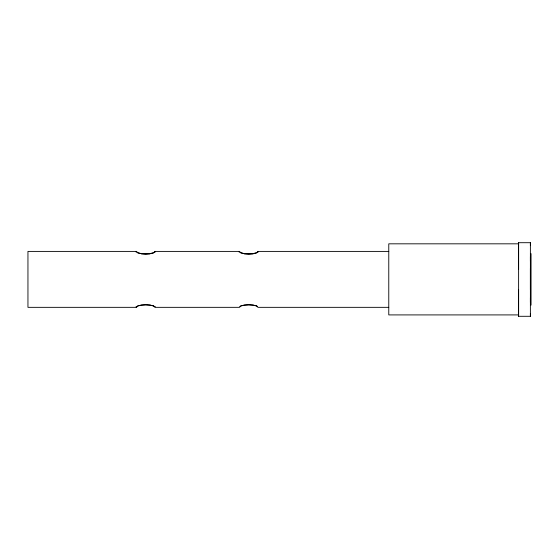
<?xml version="1.0" encoding="UTF-8"?>
<svg xmlns="http://www.w3.org/2000/svg" width="559" height="559" viewBox="0 0 559 559"><rect width="100%" height="100%" fill="white"/><g stroke="black" fill="none" stroke-linecap="round" stroke-linejoin="round"><path stroke-width="0.84" d="M518.612 269.354L518.612 242.704L530.386 242.704L530.386 316.296L518.612 316.296L518.612 289.646M136.019 252.004L136.522 251.403L137.94 253.066L145.703 254.072L153.473 253.066L154.885 251.403L239.559 251.403L240.971 253.066L248.741 254.072L256.511 253.066L257.923 251.403L388.778 251.403M136.522 251.403L27.95 251.41L27.95 307.345L136.522 307.338L137.94 305.682L145.703 304.683L153.473 305.682L154.885 307.345L239.559 307.338L240.971 305.682L248.741 304.683L256.511 305.682L257.923 307.345L388.778 307.338M239.056 252.004L239.559 251.403M150.783 253.548L154.626 252.256M239.825 252.256L244.43 253.807L253.052 253.807L257.657 252.256M239.825 306.493L244.43 304.941L253.052 304.941L257.657 306.493M518.612 243.822L388.771 243.822L388.771 314.913L518.612 314.913M244.43 253.807L253.052 253.807M136.787 252.256L140.623 253.548M155.395 306.751L150.015 304.941L141.392 304.941L136.019 306.751L136.522 307.345M257.923 251.403L258.426 252.004M154.885 251.403L155.395 252.004M531.05 253.632L531.05 305.137M530.386 242.704L530.386 245.646M530.386 256.686L530.386 261.263M530.386 268.46L530.386 289.646M530.386 297.737L530.386 302.314M530.386 313.354L530.386 316.296M518.612 242.704L518.612 316.296M150.015 253.807L141.392 253.807L150.015 253.807"/></g></svg>
